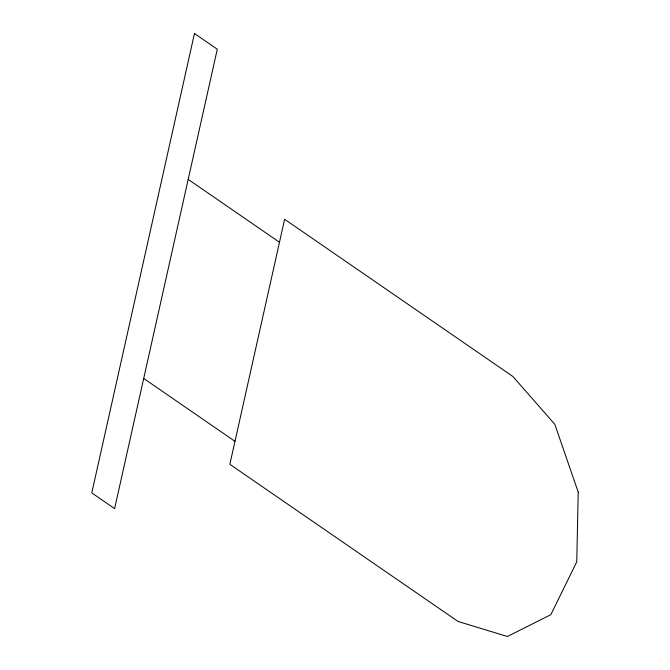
<?xml version="1.0" encoding="UTF-8"?>
<svg xmlns="http://www.w3.org/2000/svg" width="670" height="670" viewBox="0 0 670 670"><rect width="100%" height="100%" fill="white"/><g stroke="black" fill="none" stroke-linecap="round" stroke-linejoin="round"><path stroke-width="1" d="M188.195 179.384L279.491 242.255M143.698 378.458L234.986 441.329M578.218 492.165L576.761 561.837L550.841 614.675L507.399 636.5L458.087 621.475L229.852 464.302L284.624 219.283L512.851 376.465L554.827 424.311L578.218 492.165M194.468 33.5L91.782 492.902L114.604 508.622L217.289 49.22L194.468 33.5"/></g></svg>
